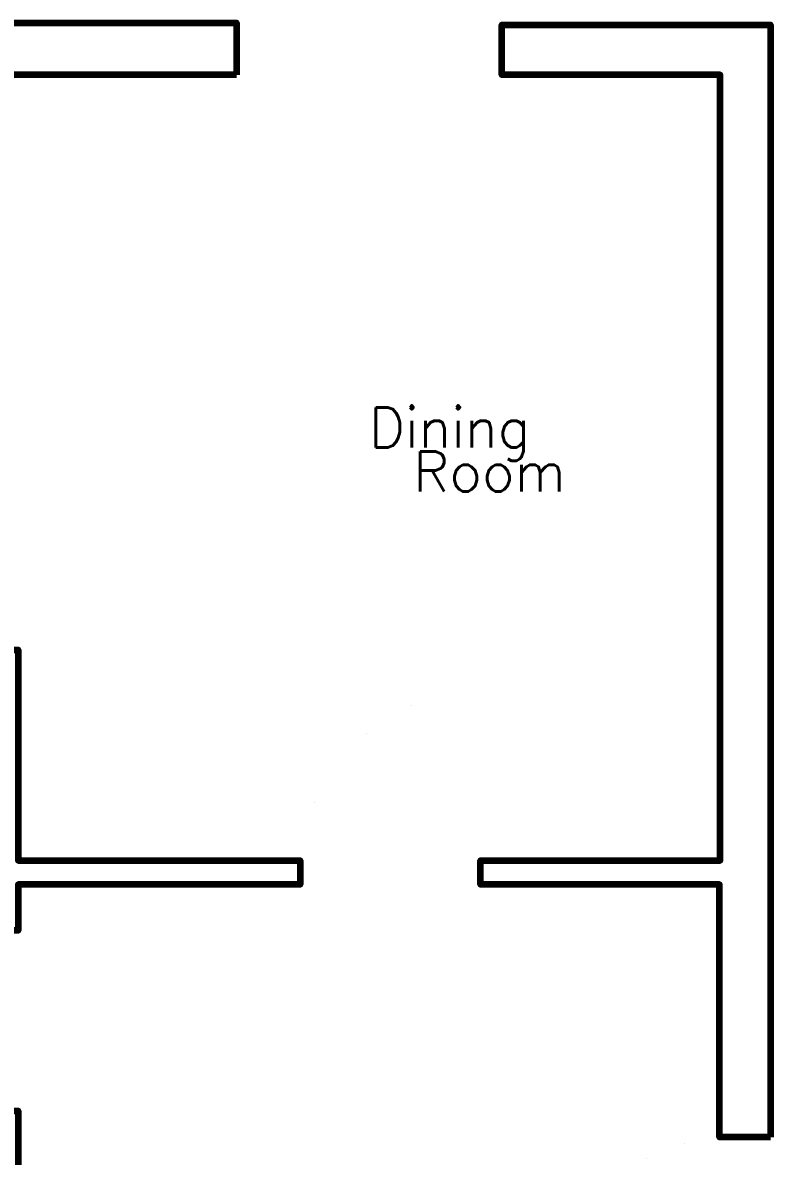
# Model space of a CAD drawing. Header units: metres. Extents: x -2.2 to 5.9, y -2.8 to 8.4.
# Drawn here: x 2.14 to 5.87, y 2.71 to 8.37 of the extents above; entities that cross this region are included whole.
import ezdxf
from ezdxf.enums import TextEntityAlignment as Align

# ---------------------------------------------------------------- set-up
doc = ezdxf.new("R2010")
doc.units = ezdxf.units.M
doc.header["$LTSCALE"] = 10
doc.layers.get('0').update_dxf_attribs({"linetype": 'CONTINUOUS', "lineweight": 100})
for name, color, linetype, lineweight in [('doors', 1, 'CONTINUOUS', 100), ('roomitems', 2, 'CONTINUOUS', 100), ('texts', 5, 'CONTINUOUS', 100), ('walls', 8, 'CONTINUOUS', 100), ('windows', 3, 'CONTINUOUS', 100)]:
    doc.layers.add(name, color=color, linetype=linetype, lineweight=lineweight)
doc.styles.get("Standard").update_dxf_attribs({"font": 'txt', "width": 0.75, "bigfont": 'bigfont.shx'})

# ---------------------------------------------------------------- blocks, each defined once
blk = doc.blocks.new('W-3-1')
at = {"color": 0}
for points, const_width in [([(-551.8, 60), (-662.1, 60)], 0.01), ([(-662.1, 60), (-662.1, 50)], 0.01), ([(-551.8, 60), (-662.1, 60)], 0.01), ([(-655.4, 60), (-662.1, 60)], 0.01), ([(-662.1, 60), (-662.1, 50)], 0.01), ([(-648.8, 60), (-655.4, 60)], 0.01), ([(-642.1, 60), (-648.8, 60)], 0.01), ([(-635.4, 60), (-642.1, 60)], 0.01), ([(-628.8, 60), (-635.4, 60)], 0.01), ([(-622.1, 60), (-628.8, 60)], 0.01), ([(-615.4, 60), (-622.1, 60)], 0.01), ([(-608.8, 60), (-615.4, 60)], 0.01), ([(-602.1, 60), (-608.8, 60)], 0.01), ([(-595.4, 60), (-602.1, 60)], 0.01), ([(-588.8, 60), (-595.4, 60)], 0.01), ([(-582.1, 60), (-588.8, 60)], 0.01), ([(-582.1, 60), (-582.1, 60)], 0.01), ([(-441.4, 60), (-551.8, 60)], 0.01), ([(-441.4, 60), (-551.8, 60)], 0.01), ([(-331.1, 60), (-441.4, 60)], 0.01), ([(-331.1, 60), (-441.4, 60)], 0.01), ([(-220.7, 60), (-331.1, 60)], 0.01), ([(-220.7, 60), (-331.1, 60)], 0.01), ([(-110.4, 60), (-220.7, 60)], 0.01), ([(-110.4, 60), (-220.7, 60)], 0.01), ([(0, 60), (-110.4, 60)], 0.01), ([(0, 60), (-110.4, 60)], 0.01), ([(110.4, 60), (0, 60)], 0.01), ([(110.4, 60), (0, 60)], 0.01), ([(220.7, 60), (110.4, 60)], 0.01), ([(220.7, 60), (110.4, 60)], 0.01), ([(331.1, 60), (220.7, 60)], 0.01), ([(331.1, 60), (220.7, 60)], 0.01), ([(441.4, 60), (331.1, 60)], 0.01), ([(441.4, 60), (331.1, 60)], 0.01), ([(551.8, 60), (441.4, 60)], 0.01), ([(551.8, 60), (441.4, 60)], 0.01), ([(662.1, 60), (551.8, 60)], 0.01), ([(662.1, 60), (551.8, 60)], 0.01), ([(588.8, 60), (582.1, 60)], 0.01), ([(595.4, 60), (588.8, 60)], 0.01), ([(602.1, 60), (595.4, 60)], 0.01), ([(608.8, 60), (602.1, 60)], 0.01), ([(615.4, 60), (608.8, 60)], 0.01), ([(622.1, 60), (615.4, 60)], 0.01), ([(628.8, 60), (622.1, 60)], 0.01), ([(635.4, 60), (628.8, 60)], 0.01), ([(642.1, 60), (635.4, 60)], 0.01), ([(648.8, 60), (642.1, 60)], 0.01), ([(655.4, 60), (648.8, 60)], 0.01), ([(662.1, 60), (655.4, 60)], 0.01), ([(662.1, 50), (662.1, 60)], 0.01), ([(662.1, 60), (662.1, 60)], 0.01), ([(662.1, 50), (662.1, 60)], 0.01), ([(-662.1, 50), (-662.1, 40)], 0.01), ([(-662.1, 50), (-662.1, 40)], 0.01), ([(-662.1, 40), (-662.1, 30)], 0.01), ([(-662.1, 40), (-662.1, 30)], 0.01), ([(-662.1, 30), (-662.1, 20)], 0.01), ([(-662.1, 30), (-662.1, 20)], 0.01), ([(-662.1, 20), (-662.1, 10)], 0.01), ([(-662.1, 20), (-662.1, 10)], 0.01), ([(-662.1, 10), (-662.1, 0)], 0.01), ([(-662.1, 10), (-662.1, 0)], 0.01), ([(-662.1, 0), (-662.1, -10)], 0.01), ([(-662.1, 0), (-662.1, 0)], 0.01), ([(-662.1, 0), (-551.8, 0)], 0.01), ([(-662.1, 0), (-662.1, -10)], 0.01), ([(-662.1, 0), (-662.1, 0)], 0.04), ([(-662.1, 0), (-655.4, 0)], 0.04), ([(-655.4, 0), (-648.8, 0)], 0.04), ([(-648.8, 0), (-642.1, 0)], 0.04), ([(-642.1, 0), (-635.4, 0)], 0.04), ([(-635.4, 0), (-628.8, 0)], 0.04), ([(-628.8, 0), (-622.1, 0)], 0.04), ([(-622.1, 0), (-615.4, 0)], 0.04), ([(-615.4, 0), (-608.8, 0)], 0.04), ([(-608.8, 0), (-602.1, 0)], 0.04), ([(-602.1, 0), (-595.4, 0)], 0.04), ([(-595.4, 0), (-588.8, 0)], 0.04), ([(-588.8, 0), (-582.1, 0)], 0.04), ([(-551.8, 0), (-441.4, 0)], 0.01), ([(-441.4, 0), (-331.1, 0)], 0.01), ([(-331.1, 0), (-220.7, 0)], 0.01), ([(-220.7, 0), (-110.4, 0)], 0.01), ([(-110.4, 0), (0, 0)], 0.01), ([(0, 0), (110.4, 0)], 0.01), ([(110.4, 0), (220.7, 0)], 0.01), ([(220.7, 0), (331.1, 0)], 0.01), ([(331.1, 0), (441.4, 0)], 0.01), ([(441.4, 0), (551.8, 0)], 0.01), ([(551.8, 0), (662.1, 0)], 0.01), ([(582.1, 0), (582.1, 0)], 0.04), ([(582.1, 0), (588.8, 0)], 0.04), ([(588.8, 0), (595.4, 0)], 0.04), ([(595.4, 0), (602.1, 0)], 0.04), ([(602.1, 0), (608.8, 0)], 0.04), ([(608.8, 0), (615.4, 0)], 0.04), ([(615.4, 0), (622.1, 0)], 0.04), ([(622.1, 0), (628.8, 0)], 0.04), ([(628.8, 0), (635.4, 0)], 0.04), ([(635.4, 0), (642.1, 0)], 0.04), ([(642.1, 0), (648.8, 0)], 0.04), ([(648.8, 0), (655.4, 0)], 0.04), ([(655.4, 0), (662.1, 0)], 0.04), ([(662.1, 40), (662.1, 50)], 0.01), ([(662.1, 40), (662.1, 50)], 0.01), ([(662.1, 30), (662.1, 40)], 0.01), ([(662.1, 30), (662.1, 40)], 0.01), ([(662.1, 20), (662.1, 30)], 0.01), ([(662.1, 20), (662.1, 30)], 0.01), ([(662.1, 10), (662.1, 20)], 0.01), ([(662.1, 10), (662.1, 20)], 0.01), ([(662.1, 0), (662.1, 10)], 0.01), ([(662.1, 0), (662.1, 10)], 0.01), ([(662.1, -10), (662.1, 0)], 0.01), ([(662.1, -10), (662.1, 0)], 0.01), ([(-662.1, -10), (-662.1, -20)], 0.01), ([(-662.1, -10), (-662.1, -20)], 0.01), ([(-662.1, -20), (-662.1, -30)], 0.01), ([(-662.1, -20), (-662.1, -30)], 0.01), ([(-662.1, -30), (-662.1, -40)], 0.01), ([(-662.1, -30), (-662.1, -40)], 0.01), ([(-662.1, -40), (-662.1, -50)], 0.01), ([(-662.1, -40), (-662.1, -50)], 0.01), ([(-662.1, -50), (-662.1, -60)], 0.01), ([(-662.1, -50), (-662.1, -60)], 0.01), ([(662.1, -20), (662.1, -10)], 0.01), ([(662.1, -20), (662.1, -10)], 0.01), ([(662.1, -30), (662.1, -20)], 0.01), ([(662.1, -30), (662.1, -20)], 0.01), ([(662.1, -40), (662.1, -30)], 0.01), ([(662.1, -40), (662.1, -30)], 0.01), ([(662.1, -50), (662.1, -40)], 0.01), ([(662.1, -50), (662.1, -40)], 0.01), ([(662.1, -60), (662.1, -50)], 0.01), ([(662.1, -60), (662.1, -50)], 0.01), ([(-662.1, -60), (-662.1, -60)], 0.01), ([(-662.1, -60), (-551.8, -60)], 0.01), ([(-662.1, -60), (-662.1, -60)], 0.01), ([(-662.1, -60), (-662.1, -60)], 0.01), ([(-662.1, -60), (-662.1, -60)], 0.01), ([(-662.1, -60), (-662.1, -60)], 0.01), ([(-662.1, -60), (-662.1, -60)], 0.01), ([(-662.1, -60), (-662.1, -60)], 0.01), ([(-662.1, -60), (-662.1, -60)], 0.01), ([(-662.1, -60), (-662.1, -60)], 0.01), ([(-662.1, -60), (-662.1, -60)], 0.01), ([(-662.1, -60), (-662.1, -60)], 0.01), ([(-662.1, -60), (-662.1, -60)], 0.01), ([(-662.1, -60), (-662.1, -60)], 0.01), ([(-662.1, -60), (-662.1, -60)], 0.01), ([(-662.1, -60), (-662.1, -60)], 0.01), ([(-662.1, -60), (-662.1, -60)], 0.01), ([(-662.1, -60), (-551.8, -60)], 0.01), ([(-662.1, -60), (-655.4, -60)], 0.01), ([(-655.4, -60), (-648.8, -60)], 0.01), ([(-648.8, -60), (-642.1, -60)], 0.01), ([(-642.1, -60), (-635.4, -60)], 0.01), ([(-635.4, -60), (-628.8, -60)], 0.01), ([(-628.8, -60), (-622.1, -60)], 0.01), ([(-622.1, -60), (-615.4, -60)], 0.01), ([(-615.4, -60), (-608.8, -60)], 0.01), ([(-608.8, -60), (-602.1, -60)], 0.01), ([(-602.1, -60), (-595.4, -60)], 0.01), ([(-595.4, -60), (-588.8, -60)], 0.01), ([(-588.8, -60), (-582.1, -60)], 0.01), ([(-551.8, -60), (-441.4, -60)], 0.01), ([(-551.8, -60), (-441.4, -60)], 0.01), ([(-441.4, -60), (-331.1, -60)], 0.01), ([(-441.4, -60), (-331.1, -60)], 0.01), ([(-331.1, -60), (-220.7, -60)], 0.01), ([(-331.1, -60), (-220.7, -60)], 0.01), ([(-220.7, -60), (-110.4, -60)], 0.01), ([(-220.7, -60), (-110.4, -60)], 0.01), ([(-110.4, -60), (0, -60)], 0.01), ([(-110.4, -60), (0, -60)], 0.01), ([(0, -60), (110.4, -60)], 0.01), ([(0, -60), (110.4, -60)], 0.01), ([(110.4, -60), (220.7, -60)], 0.01), ([(110.4, -60), (220.7, -60)], 0.01), ([(220.7, -60), (331.1, -60)], 0.01), ([(220.7, -60), (331.1, -60)], 0.01), ([(331.1, -60), (441.4, -60)], 0.01), ([(331.1, -60), (441.4, -60)], 0.01), ([(441.4, -60), (551.8, -60)], 0.01), ([(441.4, -60), (551.8, -60)], 0.01), ([(551.8, -60), (662.1, -60)], 0.01), ([(551.8, -60), (662.1, -60)], 0.01), ([(582.1, -60), (582.1, -60)], 0.01), ([(582.1, -60), (588.8, -60)], 0.01), ([(588.8, -60), (595.4, -60)], 0.01), ([(595.4, -60), (602.1, -60)], 0.01), ([(602.1, -60), (608.8, -60)], 0.01), ([(608.8, -60), (615.4, -60)], 0.01), ([(615.4, -60), (622.1, -60)], 0.01), ([(622.1, -60), (628.8, -60)], 0.01), ([(628.8, -60), (635.4, -60)], 0.01), ([(635.4, -60), (642.1, -60)], 0.01), ([(642.1, -60), (648.8, -60)], 0.01), ([(648.8, -60), (655.4, -60)], 0.01), ([(655.4, -60), (662.1, -60)], 0.01)]:
    blk.add_lwpolyline(points, dxfattribs=dict(at, const_width=const_width))
blk = doc.blocks.new('W-3-0')
at = {"color": 0, "const_width": 0.01}
for points in [[(-450, -75), (-450, 0)], [(450, 0), (441.8, -122.1)], [(450, 0), (450, 0)], [(-450, -150), (-450, -75)], [(-450, -225), (-450, -150)], [(441.8, -122.1), (417.8, -239.2)], [(-450, -300), (-450, -225)], [(417.8, -239.2), (379.3, -350.3)], [(-450, -375), (-450, -300)], [(-450, -450), (-450, -375)], [(379.3, -350.3), (327.1, -454.2)], [(-450, -525), (-450, -450)], [(327.1, -454.2), (262.5, -549.9)], [(-450, -600), (-450, -525)], [(262.5, -549.9), (186.4, -636.4)], [(-450, -675), (-450, -600)], [(-450, -750), (-450, -675)], [(186.4, -636.4), (99.9, -712.5)], [(99.9, -712.5), (4.2, -777.1)], [(-450, -825), (-450, -750)], [(4.2, -777.1), (-99.7, -829.3)], [(-450, -900), (-450, -825)], [(-99.7, -829.3), (-210.8, -867.8)], [(-327.9, -891.8), (-450, -900)], [(-210.8, -867.8), (-327.9, -891.8)]]:
    blk.add_lwpolyline(points, dxfattribs=at)
blk = doc.blocks.new('F-3-0')
at = {"color": 0, "const_width": 0.01}
for points in [[(-1059.9, 623.2), (-1059.9, 623.2)], [(-1059.9, 623.2), (-883.2, 623.2)], [(-1059.9, 519.3), (-1059.9, 623.2)], [(-1059.9, 623.2), (-1059.9, 623.2)], [(-1059.9, 623.2), (-1059.9, 623.2)], [(-883.2, 623.2), (-706.6, 623.2)], [(-706.6, 623.2), (-529.9, 623.2)], [(-529.9, 623.2), (-353.3, 623.2)], [(-353.3, 623.2), (-176.6, 623.2)], [(-176.6, 623.2), (0, 623.2)], [(0, 623.2), (176.6, 623.2)], [(176.6, 623.2), (353.3, 623.2)], [(353.3, 623.2), (529.9, 623.2)], [(529.9, 623.2), (706.6, 623.2)], [(706.6, 623.2), (883.2, 623.2)], [(883.2, 623.2), (1059.9, 623.2)], [(1059.9, 623.2), (1059.9, 519.3)], [(-1059.9, 415.4), (-1059.9, 519.3)], [(1059.9, 519.3), (1059.9, 415.4)], [(-1059.9, 311.6), (-1059.9, 415.4)], [(1059.9, 415.4), (1059.9, 311.6)], [(-1059.9, 207.7), (-1059.9, 311.6)], [(1059.9, 311.6), (1059.9, 207.7)], [(-1059.9, 103.9), (-1059.9, 207.7)], [(1059.9, 207.7), (1059.9, 103.9)], [(-1059.9, 0), (-1059.9, 103.9)], [(1059.9, 103.9), (1059.9, 0)], [(-1059.9, -103.9), (-1059.9, 0)], [(1059.9, 0), (1059.9, -103.9)], [(-1059.9, -207.7), (-1059.9, -103.9)], [(1059.9, -103.9), (1059.9, -207.7)], [(-1059.9, -311.6), (-1059.9, -207.7)], [(1059.9, -207.7), (1059.9, -311.6)], [(-1059.9, -415.4), (-1059.9, -311.6)], [(1059.9, -311.6), (1059.9, -415.4)], [(-1059.9, -519.3), (-1059.9, -415.4)], [(1059.9, -415.4), (1059.9, -519.3)], [(-1059.9, -623.2), (-1059.9, -519.3)], [(1059.9, -519.3), (1059.9, -623.2)], [(-883.2, -623.2), (-1059.9, -623.2)], [(-706.6, -623.2), (-883.2, -623.2)], [(-529.9, -623.2), (-706.6, -623.2)], [(-353.3, -623.2), (-529.9, -623.2)], [(-176.6, -623.2), (-353.3, -623.2)], [(0, -623.2), (-176.6, -623.2)], [(176.6, -623.2), (0, -623.2)], [(353.3, -623.2), (176.6, -623.2)], [(529.9, -623.2), (353.3, -623.2)], [(706.6, -623.2), (529.9, -623.2)], [(883.2, -623.2), (706.6, -623.2)], [(1059.9, -623.2), (883.2, -623.2)]]:
    blk.add_lwpolyline(points, dxfattribs=at)
blk = doc.blocks.new('W-5-0')
at = {"color": 0, "const_width": 0.01}
for points in [[(-450, 0), (-450, 0)], [(-450, 0), (-441.8, -122.1)], [(450, -75), (450, 0)], [(450, -150), (450, -75)], [(-441.8, -122.1), (-417.8, -239.2)], [(450, -225), (450, -150)], [(450, -300), (450, -225)], [(-417.8, -239.2), (-379.3, -350.3)], [(450, -375), (450, -300)], [(-379.3, -350.3), (-327.1, -454.2)], [(450, -450), (450, -375)], [(450, -525), (450, -450)], [(-327.1, -454.2), (-262.5, -549.9)], [(-262.5, -549.9), (-186.4, -636.4)], [(450, -600), (450, -525)], [(450, -675), (450, -600)], [(-186.4, -636.4), (-99.9, -712.5)], [(450, -750), (450, -675)], [(-99.9, -712.5), (-4.2, -777.1)], [(-4.2, -777.1), (99.7, -829.3)], [(450, -825), (450, -750)], [(99.7, -829.3), (210.8, -867.8)], [(450, -900), (450, -825)], [(210.8, -867.8), (327.9, -891.8)], [(327.9, -891.8), (450, -900)]]:
    blk.add_lwpolyline(points, dxfattribs=at)

msp = doc.modelspace()

# ---------------------------------------------------------------- linework, layer by layer
at = {"layer": 'walls'}
for points in [[(3.209, 8.109), (-2, 8.109), (-2, 5.24), (2.119, 5.241), (2.119, 4.19), (3.527, 4.19), (3.527, 4.07), (2.119, 4.07), (2.119, 3.841), (2, 3.841), (2, 5.119), (-2, 5.119), (-2, 2.619), (2, 2.619), (2, 2.941), (2.119, 2.941), (2.119, 2.492), (-2, 2.492), (-2, -2.507), (-0.689, -2.507), (-0.689, -2.757), (-2.25, -2.757), (-2.25, 8.369), (3.209, 8.369)], [(5.873, 2.809), (5.619, 2.809), (5.619, 4.07), (4.427, 4.07), (4.427, 4.19), (5.623, 4.19), (5.623, 8.109), (4.533, 8.109), (4.533, 8.359), (5.873, 8.359)]]:
    msp.add_lwpolyline(points, close=True, dxfattribs=at)

# ---------------------------------------------------------------- block references
at = {"layer": 'doors', "xscale": 0.001, "yscale": 0.001}
for name, p, rotation in [('W-3-0', (3.9777, 4.1303), 179.99836464), ('W-5-0', (5.6799, 2.3597), -90)]:
    msp.add_blockref(name, p, dxfattribs=dict(at, rotation=rotation))
at = {"layer": 'roomitems', "xscale": 0.001, "yscale": 0.001}
msp.add_blockref('F-3-0', (3.7954, 6.5181), dxfattribs=at)
at = {"layer": 'windows', "xscale": 0.001, "yscale": 0.001, "rotation": 0.00228925}
msp.add_blockref('W-3-1', (3.8717, 8.1699), dxfattribs=at)

# ---------------------------------------------------------------- texts
at = {"layer": 'texts'}
for s, p in [('Dining', (4.2718, 6.3501)), ('Room', (4.4718, 6.1301))]:
    msp.add_text(s, height=0.2, dxfattribs=at).set_placement(p, align=Align.MIDDLE_CENTER)

doc.saveas('drawing.dxf')
